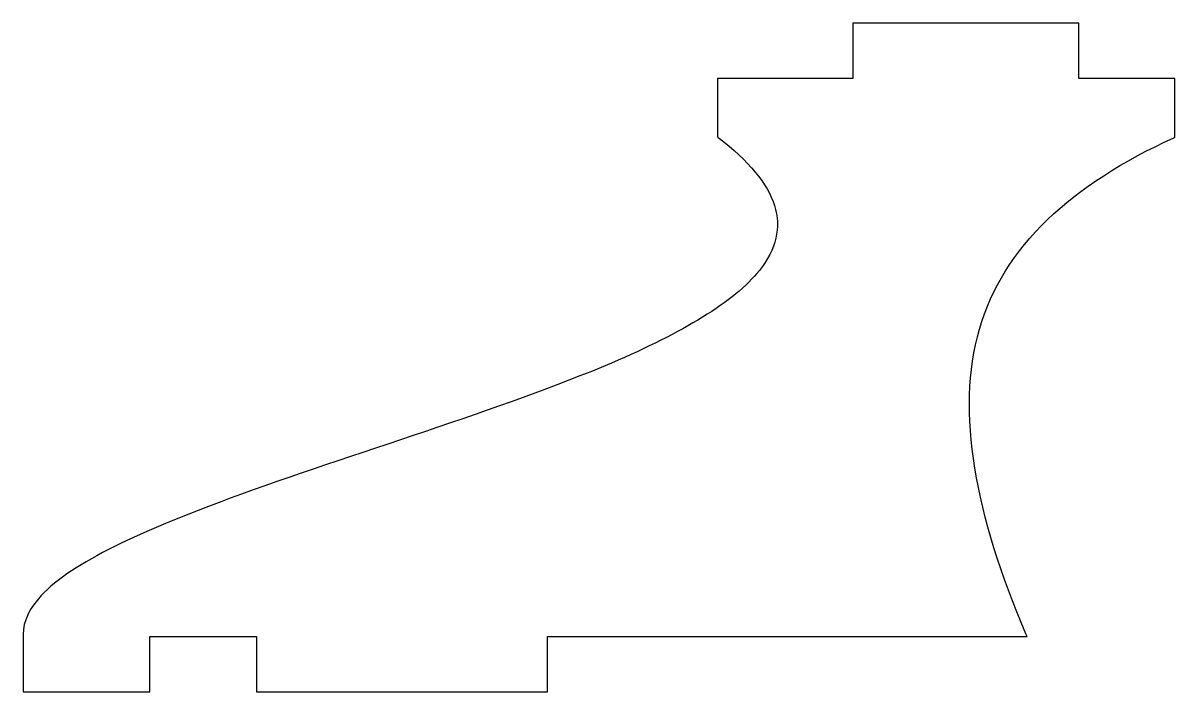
# Model space of a CAD drawing. Header units: millimetres. Extents: x -20.8 to 20.8, y -12.1 to 12.1.
import ezdxf

# ---------------------------------------------------------------- set-up
doc = ezdxf.new("R2010")
doc.units = ezdxf.units.MM
doc.layers.get('0').update_dxf_attribs({"linetype": 'CONTINUOUS'})

msp = doc.modelspace()

# ---------------------------------------------------------------- linework, layer by layer
for p, q in [((17.309, 12.075), (9.159, 12.075)), ((9.159, 12.075), (9.159, 10.075)), ((17.309, 10.075), (17.309, 12.075)), ((9.159, 10.075), (4.271, 10.075)), ((4.271, 10.075), (4.271, 7.963)), ((20.783, 10.075), (17.309, 10.075)), ((20.783, 7.952), (20.783, 10.075)), ((-20.783, -10), (-20.783, -12.075)), ((-16.212, -12.075), (-16.212, -10.075)), ((-16.212, -10.075), (-12.362, -10.075)), ((-12.362, -10.075), (-12.362, -12.075)), ((-1.859, -12.075), (-1.859, -10.075)), ((-1.859, -10.075), (15.448, -10.075)), ((-20.783, -12.075), (-16.212, -12.075)), ((-12.362, -12.075), (-1.859, -12.075))]:
    msp.add_line(p, q)
for points, knots in [([(4.271, 7.963), (4.281, 7.955), (4.291, 7.948), (4.301, 7.94), (6.513, 6.253), (7.008, 4.686), (5.786, 3.143), (4.887, 2.008), (3.002, 0.889), (0.453, -0.199), (-3.469, -1.872), (-8.938, -3.48), (-13.31, -5.084), (-16.474, -6.245), (-19.008, -7.398), (-20.128, -8.596), (-20.555, -9.053), (-20.783, -9.523), (-20.783, -10)], [-0.001105, -0.001105, -0.001105, -0.001105, 0, 0, 0, 0.25, 0.25, 0.25, 0.433961, 0.433961, 0.433961, 0.716981, 0.716981, 0.716981, 0.921791, 0.921791, 0.921791, 1, 1, 1, 1]), ([(15.448, -10.075), (15.433, -10.04), (15.418, -10.005), (15.404, -9.971), (13.583, -5.703), (12.87, -1.96), (13.73, 1.027), (14.59, 4.014), (17.057, 6.25), (20.74, 7.932), (20.754, 7.938), (20.769, 7.945), (20.783, 7.952)], [-1.00407, -1.00407, -1.00407, -1.00407, -1, -1, -1, -0.5, -0.5, -0.5, 0, 0, 0, 0.001978, 0.001978, 0.001978, 0.001978])]:
    msp.add_open_spline(points, degree=3, knots=knots)

doc.saveas('drawing.dxf')
